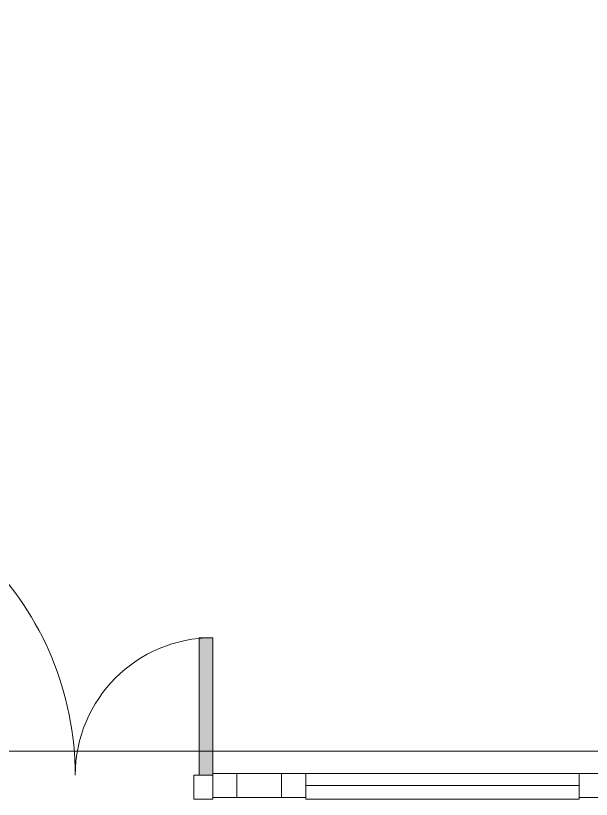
# Model space of a CAD drawing. Header units: millimetres. Extents: x -164500 to 426394, y -23753 to 102118.
# Drawn here: x 189125 to 190798, y 82299 to 84578 of the extents above; entities that cross this region are included whole.
import ezdxf

# ---------------------------------------------------------------- set-up
doc = ezdxf.new("R2010")
doc.units = ezdxf.units.MM
for name, color, linetype, lineweight in [('A-DETL-GENF', 7, 'Continuous', 9), ('A-FLOR', 7, 'Continuous', 9), ('A-GLAZ-CURT', 7, 'Continuous', 9), ('A-GLAZ-CURT-2', 7, 'Continuous', 20), ('A-GLAZ-CWMG', 7, 'Continuous', 9), ('A-GLAZ-CWMG-1', 7, 'Continuous', 20)]:
    doc.layers.add(name, color=color, linetype=linetype, lineweight=lineweight)
doc.layers.add('A-DOOR-1', color=7, linetype='Continuous', lineweight=5, true_color=0xc0c0c0)
doc.layers.add('A-FLOR-PATT-1', color=7, linetype='Continuous', lineweight=9, true_color=0xeef6ff, transparency=0.5)

# ---------------------------------------------------------------- blocks, each defined once
blk = doc.blocks.new('Прямоугольный импост - 50 x 70 мм-31700031-Объем проектирования 2 этажа')
at = {"layer": 'A-GLAZ-CWMG-1'}
for p, q in [((-70.00000000000033, 34.99999999999962), (0, 34.99999999999962)), ((-70.00000000000033, -34.99999999999962), (-70.00000000000033, 34.99999999999962)), ((0, 34.99999999999962), (0, -34.99999999999962)), ((0, -34.99999999999962), (-70.00000000000033, -34.99999999999962))]:
    blk.add_line(p, q, dxfattribs=at)
blk = doc.blocks.new('Дверь_Витражная_остекление_ - ДВН_ДАО_Главный вход_1200 в свету-31742133-Объем проектирования 2 этажа')
at = {"layer": 'A-DETL-GENF'}
for p, q in [((-607.4999999999916, 924.9999999999727), (-647.4999999999917, 924.9999999999728)), ((-647.4999999999917, 924.9999999999728), (-647.4999999999932, 34.99999999999854)), ((-607.4999999999932, 29.99999999999397), (-607.4999999999916, 924.9999999999727)), ((647.4999999999853, 429.9999999999935), (607.4999999999852, 429.9999999999935)), ((607.4999999999852, 429.9999999999935), (607.499999999986, 29.99999999999379)), ((647.499999999986, 34.99999999999839), (647.4999999999853, 429.9999999999935)), ((-647.4999999999932, 29.99999999999403), (-607.4999999999932, 29.99999999999397)), ((-592.499999999993, 29.99999999999399), (-647.499999999993, 29.99999999999397)), ((-592.499999999993, -40.000000000006), (-592.499999999993, 29.99999999999399)), ((592.499999999986, -40.00000000000602), (592.499999999986, 29.99999999999399)), ((592.499999999986, 29.99999999999398), (647.499999999986, 29.99999999999398)), ((607.499999999986, 29.99999999999376), (647.499999999986, 29.99999999999384)), ((-647.499999999993, -34.99999999999331), (-647.499999999993, -40.00000000000602)), ((-647.499999999993, -40.00000000000602), (-592.4999999999928, -40.000000000006)), ((647.499999999986, -40.00000000000602), (592.499999999986, -40.00000000000602)), ((647.499999999986, -35.00000000000119), (647.499999999986, -40.00000000000602))]:
    blk.add_line(p, q, dxfattribs=at)
at = {"layer": 'A-DOOR-1'}
for p, q in [((-647.4999999999898, 924.9999999999732), (-647.499999999993, 34.99999999999868)), ((647.4999999999847, 429.9999999999939), (647.499999999986, 34.99999999999841))]:
    blk.add_line(p, q, dxfattribs=at)
for centre, radius, start, end in [((-647.4999999999931, 29.99999999999402), 894.9999999999797, 359.9999999999995, 89.99999999999984), ((647.4999999999861, 29.99999999999401), 399.9999999999997, 90.00000000000017, 180.0000000000001)]:
    blk.add_arc(centre, radius, start, end, dxfattribs=at)
blk = doc.blocks.new('Системная панель - Стемалит - 40мм-32257327-Объем проектирования 2 этажа')
at = {"layer": 'A-GLAZ-CURT-2'}
for p, q in [((64.9999999999993, 34.99999999999962), (-64.9999999999993, 34.99999999999962)), ((-64.9999999999993, 34.99999999999962), (-64.9999999999993, -34.99999999999962)), ((64.9999999999993, -34.99999999999962), (64.9999999999993, 34.99999999999962)), ((-64.9999999999993, -34.99999999999962), (64.9999999999993, -34.99999999999962))]:
    blk.add_line(p, q, dxfattribs=at)
blk = doc.blocks.new('Прямоугольный импост - 50 x 70 мм-31687886-Объем проектирования 2 этажа')
at = {"layer": 'A-GLAZ-CWMG-1'}
for p, q in [((-34.99999999999962, 34.99999999999962), (34.99999999999962, 34.99999999999962)), ((-34.99999999999962, -34.99999999999962), (-34.99999999999962, 34.99999999999962)), ((34.99999999999962, 34.99999999999962), (34.99999999999962, -34.99999999999962)), ((34.99999999999962, -34.99999999999962), (-34.99999999999962, -34.99999999999962))]:
    blk.add_line(p, q, dxfattribs=at)
blk = doc.blocks.new('Системная панель - Стекло - 40мм-V497-Объем проектирования 2 этажа')
at = {"layer": 'A-GLAZ-CURT-2'}
for p, q in [((397.5000000000049, 0), (-397.5000000000049, 0)), ((-397.5000000000049, 0), (-397.5000000000049, -39.99999999999957)), ((397.5000000000049, -39.99999999999957), (397.5000000000049, 0)), ((-397.5000000000049, -39.99999999999957), (397.5000000000049, -39.99999999999957))]:
    blk.add_line(p, q, dxfattribs=at)
blk = doc.blocks.new('Прямоугольный импост - 50 x 70 мм-31702100-Объем проектирования 2 этажа')
at = {"layer": 'A-GLAZ-CWMG-1'}
for p, q in [((-34.99999999999962, 34.99999999999962), (34.99999999999962, 34.99999999999962)), ((-34.99999999999962, -34.99999999999962), (-34.99999999999962, 34.99999999999962)), ((34.99999999999962, 34.99999999999962), (34.99999999999962, -34.99999999999962)), ((34.99999999999962, -34.99999999999962), (-34.99999999999962, -34.99999999999962))]:
    blk.add_line(p, q, dxfattribs=at)
blk = doc.blocks.new('Прямоугольный импост - 50 x 70 мм-31720914-Объем проектирования 2 этажа')
at = {"layer": 'A-GLAZ-CWMG'}
blk.add_line((6460.00000000003, 7919.999999997754), (5665.000000000018, 7919.999999997762), dxfattribs=at)
blk = doc.blocks.new('2floor')
at = {"layer": 'A-FLOR-PATT-1'}
h = blk.add_hatch(color=256, dxfattribs=at)
h.paths.add_polyline_path([(198527.1234346072, 7899.999999998135), (198567.1234346072, 7900.000005334625), (198567.1234346072, 8230.000005334568), (198527.1234346072, 8230.000005334568)])
h.paths.add_polyline_path([(197307.4078373268, 7899.999999998135), (197312.1234346072, 7900.000005334625), (197312.1234346072, 8725.00000533456), (197272.1234346072, 8725.00000533456), (197272.1234346072, 7900.000005334634)])
h.paths.add_polyline_path([(189658.1232815722, 7899.999999998135), (189698.1232815722, 7900.00000533466), (189698.1232815722, 8230.000005334654), (189658.1232815722, 8230.000005334654), (189658.1232815722, 7920.000005334656)])
h.paths.add_polyline_path([(206273.1233663825, 7899.999999998135), (206313.1233663825, 7900.000005334608), (206313.1233663825, 8725.000005334576), (206273.1233663825, 8725.000005334576), (206273.1233663825, 7920.000005334629)])
h.paths.add_polyline_path([(188403.1232815722, 7899.999999998135), (188443.1232815722, 7900.00000533466), (188443.1232815722, 8725.000005334645), (188403.1232815722, 8725.000005334645), (188403.1232815722, 8043.301212728747)])
h.paths.add_polyline_path([(207568.1233663825, 7900.000005334608), (207568.1233663825, 8230.000005334585), (207528.1233663825, 8230.000005334585), (207528.1233663825, 7900.000005334608)])
h.paths.add_polyline_path([(223953.123378183, 9422.29007415294), (224252.123378183, 9422.29007415294), (224252.123378183, 9462.29007415294), (223953.123378183, 9462.29007415294)])
h.paths.add_polyline_path([(224191.4637881233, 10682.29007415294), (224252.123378183, 10682.29007415294), (224252.123378183, 10722.29007415294), (223453.123378183, 10722.29007415294), (223453.123378183, 10682.29007415294), (223522.1233852065, 10682.29007415294)])
h = blk.add_hatch(color=256, dxfattribs=at)
h.paths.add_polyline_path([(189698.1232815722, 7830.000005334649), (189698.1232815722, 7899.999999998135), (189658.1232815722, 7899.999999998135), (189658.1232815722, 7830.000005334649)])
h.paths.add_polyline_path([(188403.1232815722, 7830.000005334668), (188443.1232815722, 7830.000005334668), (188443.1232815722, 7899.999999998135), (188403.1232815722, 7899.999999998135), (188403.1232815722, 7835.000005334666)])
at = {"layer": 'A-FLOR'}
for p, q in [((188333.1232815722, 7899.999999998232), (190833.1232815721, 7899.999999998224)), ((190833.1232815721, 7900.000005334647), (188382.1233663824, 7900.000005334656))]:
    blk.add_line(p, q, dxfattribs=at)
at = {"layer": 'A-DOOR-1'}
blk.add_blockref('Дверь_Витражная_остекление_ - ДВН_ДАО_Главный вход_1200 в свету-31742133-Объем проектирования 2 этажа', (189050.6232815721, 7800.000005334656), dxfattribs=at)
at = {"layer": 'A-GLAZ-CURT'}
for name, p in [('Системная панель - Стемалит - 40мм-32257327-Объем проектирования 2 этажа', (189833.1232815721, 7800.000005334648)), ('Системная панель - Стекло - 40мм-V497-Объем проектирования 2 этажа', (190365.6232815721, 7800.000005334643))]:
    blk.add_blockref(name, p, dxfattribs=at)
at = {"layer": 'A-GLAZ-CWMG', "extrusion": (0, 0, -1), "rotation": 180}
for name, p in [('Прямоугольный импост - 50 x 70 мм-31687886-Объем проектирования 2 этажа', (-189733.1232815721, 7800.000005334649)), ('Прямоугольный импост - 50 x 70 мм-31702100-Объем проектирования 2 этажа', (-189933.1232815721, 7800.000005334647)), ('Прямоугольный импост - 50 x 70 мм-31700031-Объем проектирования 2 этажа', (-190833.1232815721, 7800.000005334638))]:
    blk.add_blockref(name, p, dxfattribs=at)
at = {"layer": 'A-GLAZ-CWMG'}
blk.add_blockref('Прямоугольный импост - 50 x 70 мм-31720914-Объем проектирования 2 этажа', (184303.1232815721, -84.9999946631083), dxfattribs=at)

msp = doc.modelspace()

# ---------------------------------------------------------------- block references
msp.add_blockref('2floor', (-2.619344741106033e-09, 74539.35844731811))

doc.saveas('drawing.dxf')
